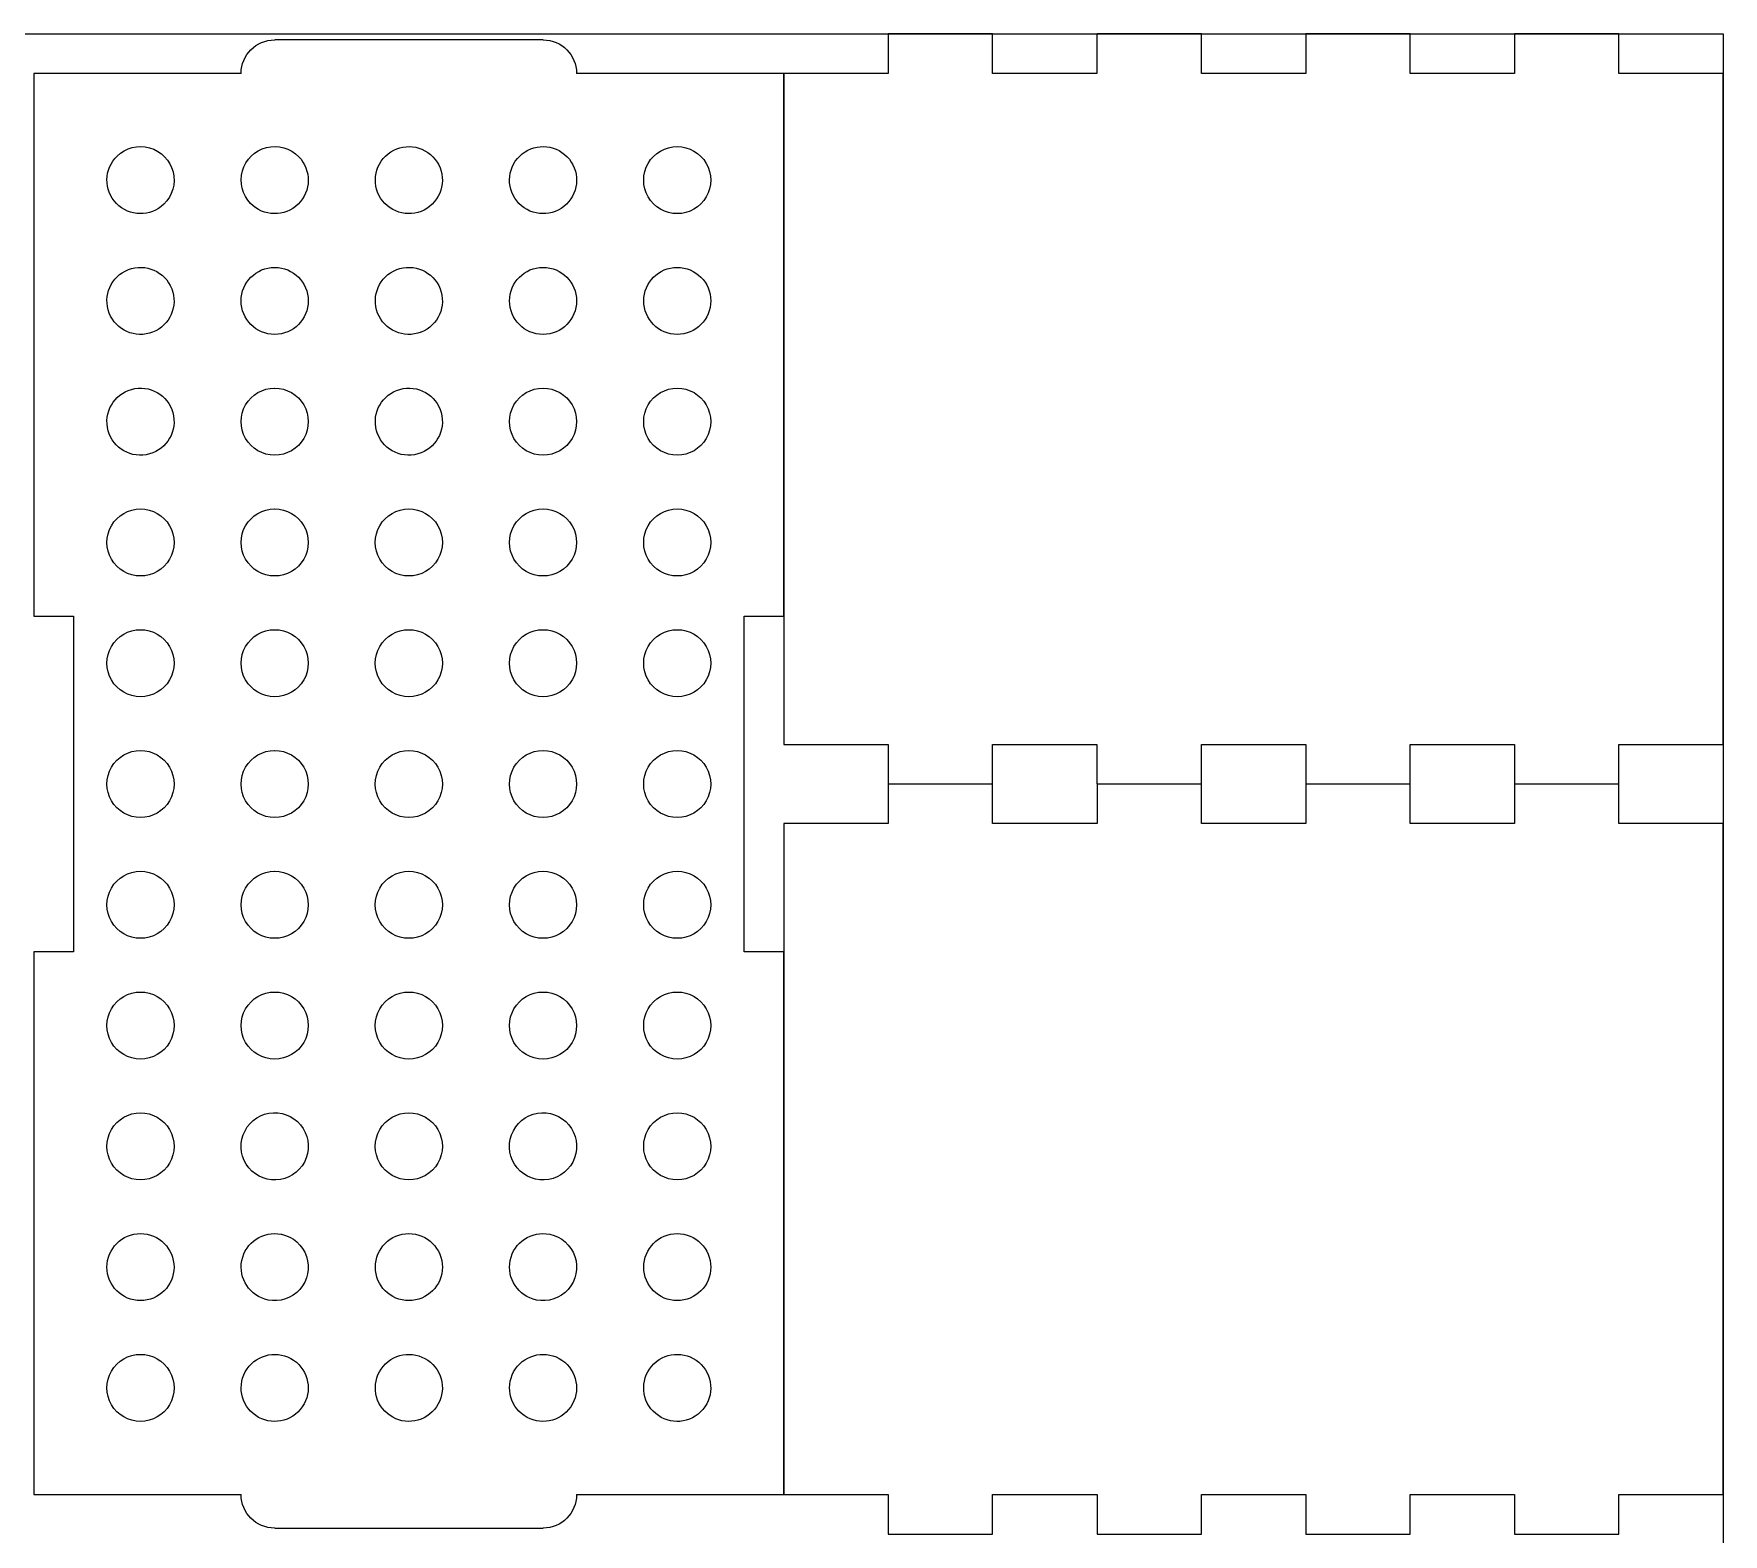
# Model space of a CAD drawing. Header units: millimetres. Extents: x 0 to 612, y 0 to 813.
# Drawn here: x 359.8 to 611.6, y 589.2 to 812.8 of the extents above; entities that cross this region are included whole.
import ezdxf

# ---------------------------------------------------------------- set-up
doc = ezdxf.new("R2010")
doc.units = ezdxf.units.MM
doc.layers.add('Layer_1', color=7, linetype='CONTINUOUS')

msp = doc.modelspace()

# ---------------------------------------------------------------- linework, layer by layer
at = {"layer": 'Layer_1', "color": 7}
for points in [[(1.999018, 812.80012), (611.598998, 812.80012), (611.598998, 0.00013), (1.999018, 0.00013)], [(564.927306, 700.995474)], [(564.929291, 700.99812)], [(564.929306, 589.190474)], [(564.931291, 589.19312)]]:
    msp.add_lwpolyline(points, close=True, dxfattribs=at)
for points in [[(435.695388, 811.894954), (395.69573, 811.894954)], [(487.151334, 812.799254), (487.151334, 806.899318), (471.5965, 806.899318), (471.5965, 806.899318), (471.5965, 706.898321), (471.5965, 706.898321), (487.151334, 706.898321), (487.151334, 700.99812), (487.151334, 700.99812)], [(502.707492, 812.800312), (487.152393, 812.800312), (487.152393, 812.800312)], [(518.262353, 812.799254), (518.262353, 806.899318), (502.708286, 806.899318), (502.708286, 812.799254), (502.708286, 812.799254)], [(533.818325, 812.800312), (518.263358, 812.800312), (518.263358, 812.800312)], [(549.373319, 812.799254), (549.373319, 806.899318), (533.819331, 806.899318), (533.819331, 812.799254), (533.819331, 812.799254)], [(564.929291, 812.800312), (549.374324, 812.800312), (549.374324, 812.800312)], [(580.484311, 812.799254), (580.484311, 806.899318), (564.930296, 806.899318), (564.930296, 812.799254), (564.930296, 812.799254)], [(596.040204, 812.800312), (580.485369, 812.800312), (580.485369, 812.800312)], [(611.596361, 806.899318), (596.041262, 806.899318), (596.041262, 812.799254), (596.041262, 812.799254)], [(390.695111, 806.894865), (359.794463, 806.894865), (359.794463, 806.894865), (359.794463, 725.994961), (359.794463, 725.994961), (365.694664, 725.994961), (365.694664, 675.995019), (359.794463, 675.995019), (359.794463, 675.995019), (359.794463, 615.993997), (359.794463, 615.993997)], [(471.595597, 806.894865), (440.696007, 806.894865)], [(471.596655, 725.994961), (471.596655, 806.894865), (471.596655, 806.894865)], [(611.597155, 706.898321), (611.597155, 806.899318), (611.597155, 806.899318)], [(379.177813, 787.412825), (379.177813, 787.407798), (379.172522, 787.409914)], [(392.113276, 787.512837), (392.107985, 787.511779), (392.11063, 787.516806)], [(419.177471, 787.412825), (419.177471, 787.407798), (419.174825, 787.409914)], [(432.112934, 787.512837), (432.107642, 787.511779), (432.110288, 787.516806)], [(455.697598, 785.999952), (455.695746, 785.995983), (455.693629, 785.999952)], [(395.693084, 777.989966), (395.69573, 777.993935), (395.698376, 777.989966)], [(435.692742, 777.989966), (435.695388, 777.993935), (435.698034, 777.989966)], [(377.508295, 768.33983), (377.505649, 768.334803), (377.503003, 768.337978)], [(417.507953, 768.33983), (417.507953, 768.334803), (417.502661, 768.337978)], [(455.697598, 767.999841), (455.695746, 767.995872), (455.693629, 767.999841)], [(395.693084, 759.989855), (395.69573, 759.994882), (395.698376, 759.989855)], [(435.692742, 759.989855), (435.695388, 759.994882), (435.698034, 759.989855)], [(376.547858, 750.07302), (376.545212, 750.067993), (376.542567, 750.071962)], [(416.547516, 750.07302), (416.54487, 750.067993), (416.542225, 750.071962)], [(455.697598, 749.999995), (455.695746, 749.994968), (455.693629, 749.999995)], [(395.693084, 741.990009), (395.69573, 741.995036), (395.698376, 741.990009)], [(435.692742, 741.990009), (435.695388, 741.995036), (435.698034, 741.990009)], [(375.698547, 731.999884), (375.695901, 731.994857), (375.693255, 731.999884)], [(415.698205, 731.999884), (415.695559, 731.994857), (415.692913, 731.999884)], [(455.697598, 731.999884), (455.695746, 731.994857), (455.693629, 731.999884)], [(471.595597, 675.995019), (465.695661, 675.995019), (465.695661, 725.994961), (471.595597, 725.994961), (471.595597, 725.994961)], [(395.693084, 723.989951), (395.69573, 723.994952), (395.698376, 723.989951)], [(415.692913, 723.989951), (415.695559, 723.994952), (415.698205, 723.989951)], [(435.692742, 723.989951), (435.695388, 723.994952), (435.698034, 723.989951)], [(375.698547, 713.999985), (375.695901, 713.994985), (375.693255, 713.999985)], [(455.697598, 713.999985), (455.695746, 713.994985), (455.693629, 713.999985)], [(395.693084, 705.989973), (395.69573, 705.993995), (395.698376, 705.989973)], [(435.692742, 705.989973), (435.695388, 705.993995), (435.698034, 705.989973)], [(502.708286, 700.99812), (502.708286, 706.898321), (518.262353, 706.898321), (518.262353, 700.99812), (518.262353, 700.99812)], [(533.819331, 700.99812), (533.819331, 706.898321), (549.373319, 706.898321), (549.373319, 700.99812), (549.373319, 700.99812)], [(564.930296, 700.99812), (564.930296, 706.898321), (580.484311, 706.898321), (580.484311, 700.99812), (580.484311, 700.99812)], [(596.041262, 700.99812), (596.041262, 706.898321), (611.596361, 706.898321), (611.596361, 706.898321)], [(487.153334, 700.994254), (487.153334, 695.094318), (471.5985, 695.094318), (471.5985, 695.094318), (471.5985, 595.093321), (471.5985, 595.093321), (487.153334, 595.093321), (487.153334, 589.19312), (487.153334, 589.19312)], [(487.152393, 700.99812), (502.707492, 700.99812), (502.707492, 700.99812)], [(502.709492, 700.995312), (487.154393, 700.995312), (487.154393, 700.995312)], [(518.264353, 700.994254), (518.264353, 695.094318), (502.710286, 695.094318), (502.710286, 700.994254), (502.710286, 700.994254)], [(518.263358, 700.99812), (533.818325, 700.99812), (533.818325, 700.99812)], [(533.820325, 700.995312), (518.265358, 700.995312), (518.265358, 700.995312)], [(549.375319, 700.994254), (549.375319, 695.094318), (533.821331, 695.094318), (533.821331, 700.994254), (533.821331, 700.994254)], [(549.374324, 700.99812), (564.929291, 700.99812), (564.932307, 700.995474)], [(564.931291, 700.995312), (549.376324, 700.995312), (549.376324, 700.995312)], [(580.486311, 700.994254), (580.486311, 695.094318), (564.932296, 695.094318), (564.932296, 700.994254), (564.932296, 700.994254)], [(580.485369, 700.99812), (596.040204, 700.99812), (596.040204, 700.99812)], [(596.042204, 700.995312), (580.487369, 700.995312), (580.487369, 700.995312)], [(611.598361, 695.094318), (596.043262, 695.094318), (596.043262, 700.994254), (596.043262, 700.994254)], [(375.698547, 696.000007), (375.695901, 695.995985), (375.693255, 696.000007)], [(415.698205, 696.000007), (415.695559, 695.995985), (415.692913, 696.000007)], [(455.697598, 696.000007), (455.695746, 695.995985), (455.693629, 696.000007)], [(611.599155, 595.093321), (611.599155, 695.094318), (611.599155, 695.094318)], [(395.693084, 687.989995), (395.69573, 687.994995), (395.698376, 687.989995)], [(375.698547, 678.000029), (375.695901, 677.995028), (375.693255, 678.000029)], [(415.698205, 678.000029), (415.695559, 677.995028), (415.692913, 678.000029)], [(435.698034, 678.000029), (435.695388, 677.995028), (435.692742, 678.000029)], [(455.697598, 678.000029), (455.695746, 677.995028), (455.693629, 678.000029)], [(471.596655, 595.095115), (471.596655, 675.995019), (471.596655, 675.995019)], [(395.693084, 669.990096), (395.69573, 669.995123), (395.698376, 669.990096)], [(435.692742, 669.990096), (435.695388, 669.995123), (435.698034, 669.990096)], [(375.698547, 659.999971), (375.695901, 659.994944), (375.693255, 659.999971)], [(415.698205, 659.999971), (415.695559, 659.994944), (415.692913, 659.999971)], [(455.697598, 659.999971), (455.695746, 659.994944), (455.693629, 659.999971)], [(375.698547, 642.000125), (375.695901, 641.995098), (375.693255, 642.000125)], [(396.547687, 642.07315), (396.545041, 642.068123), (396.542396, 642.072091)], [(415.698205, 642.000125), (415.695559, 641.995098), (415.692913, 642.000125)], [(436.547345, 642.07315), (436.544699, 642.068123), (436.542054, 642.072091)], [(455.697598, 642.000125), (455.695746, 641.995098), (455.693629, 642.000125)], [(396.68527, 633.891185), (396.687916, 633.895154), (396.690562, 633.890127)], [(436.684928, 633.891185), (436.687574, 633.895154), (436.69022, 633.890127)], [(375.698547, 624.000014), (375.695901, 623.996045), (375.693255, 624.000014)], [(415.698205, 624.000014), (415.695559, 623.996045), (415.692913, 624.000014)], [(455.697598, 624.000014), (455.695746, 623.996045), (455.693629, 624.000014)], [(359.791817, 615.997172), (359.794463, 615.993997), (359.794463, 595.095115), (359.794463, 595.095115), (390.695111, 595.095115)], [(375.693255, 615.990028), (375.695901, 615.993997), (375.698547, 615.990028)], [(398.513539, 615.119021), (398.518831, 615.121138), (398.518831, 615.116111)], [(412.213647, 614.577155), (412.213647, 614.582182), (412.218938, 614.580066)], [(438.515843, 615.119021), (438.518489, 615.121138), (438.518489, 615.116111)], [(452.213569, 614.577155), (452.212775, 614.582182), (452.217538, 614.580066)], [(440.696007, 595.095115), (471.595597, 595.095115), (471.595597, 595.095115)], [(502.710286, 589.19312), (502.710286, 595.093321), (518.264353, 595.093321), (518.264353, 589.19312), (518.264353, 589.19312)], [(533.821331, 589.19312), (533.821331, 595.093321), (549.375319, 595.093321), (549.375319, 589.19312), (549.375319, 589.19312)], [(564.932296, 589.19312), (564.932296, 595.093321), (580.486311, 595.093321), (580.486311, 589.19312), (580.486311, 589.19312)], [(596.043262, 589.19312), (596.043262, 595.093321), (611.598361, 595.093321), (611.598361, 595.093321)], [(395.69573, 590.095026), (435.695388, 590.095026)], [(487.154393, 589.19312), (502.709492, 589.19312), (502.709492, 589.19312)], [(518.265358, 589.19312), (533.820325, 589.19312), (533.820325, 589.19312)], [(549.376324, 589.19312), (564.931291, 589.19312), (564.934307, 589.190474)], [(580.487369, 589.19312), (596.042204, 589.19312), (596.042204, 589.19312)]]:
    msp.add_lwpolyline(points, dxfattribs=at)
for points in [[(390.695746, 806.895352), (390.696019, 809.656575), (392.934507, 811.894846), (395.69573, 811.894851)], [(435.695679, 811.894851), (438.456902, 811.894846), (440.69539, 809.656575), (440.695663, 806.895352)], [(372.212507, 794.581931), (373.494038, 795.826376), (375.342126, 796.292602), (377.060612, 795.804986)], [(377.060612, 795.804986), (378.779098, 795.317369), (380.106905, 793.949992), (380.54386, 792.217931)], [(390.886586, 792.359469), (391.374108, 794.07761), (392.741214, 795.405149), (394.472929, 795.842013)], [(394.472929, 795.842013), (396.204645, 796.278878), (398.03788, 795.758698), (399.282073, 794.477421)], [(412.21317, 794.581214), (414.194749, 796.498805), (417.354853, 796.449674), (419.27586, 794.471407)], [(432.213134, 794.58122), (434.193817, 796.504576), (437.358666, 796.458104), (439.282022, 794.477421)], [(451.366398, 793.494374), (452.259382, 795.041068), (453.909685, 795.993871), (455.695653, 795.993871)], [(455.695653, 795.993871), (457.481622, 795.993871), (459.131925, 795.041068), (460.024909, 793.494374)], [(372.108701, 787.511628), (370.184956, 789.492704), (370.231431, 792.658186), (372.212507, 794.581931)], [(399.282073, 794.477421), (401.205429, 792.496739), (401.158957, 789.33189), (399.178275, 787.408533)], [(412.115549, 787.518346), (410.194542, 789.496613), (410.238221, 792.656797), (412.21317, 794.581214)], [(419.27586, 794.471407), (421.196867, 792.49314), (421.153188, 789.332956), (419.178239, 787.408539)], [(432.109336, 787.512332), (430.18598, 789.493015), (430.232452, 792.657863), (432.213134, 794.58122)], [(439.282022, 794.477421), (441.205378, 792.496739), (441.158906, 789.33189), (439.178224, 787.408533)], [(451.366398, 788.495379), (450.473413, 790.042074), (450.473413, 791.947679), (451.366398, 793.494374)], [(460.024909, 793.494374), (460.917894, 791.947679), (460.917894, 790.042074), (460.024909, 788.495379)], [(380.54386, 792.217931), (380.980816, 790.48587), (380.460535, 788.652266), (379.179004, 787.407822)], [(392.109387, 787.512332), (390.865193, 788.793609), (390.399065, 790.641327), (390.886586, 792.359469)], [(455.695653, 785.995882), (453.909685, 785.995882), (452.259382, 786.948685), (451.366398, 788.495379)], [(460.024909, 788.495379), (459.131925, 786.948685), (457.481622, 785.995882), (455.695653, 785.995882)], [(379.179004, 787.407822), (377.197928, 785.484077), (374.032446, 785.530552), (372.108701, 787.511628)], [(399.178275, 787.408533), (397.197592, 785.485177), (394.032743, 785.531649), (392.109387, 787.512332)], [(419.178239, 787.408539), (417.19666, 785.490948), (414.036556, 785.540079), (412.115549, 787.518346)], [(439.178224, 787.408533), (437.197541, 785.485177), (434.032692, 785.531649), (432.109336, 787.512332)], [(373.884539, 777.655308), (376.45759, 778.652329), (379.351898, 777.376352), (380.351497, 774.804302)], [(413.884488, 777.655305), (416.457356, 778.651601), (419.35097, 777.375547), (420.350413, 774.803899)], [(371.040014, 771.185497), (370.040415, 773.757548), (371.313492, 776.653133), (373.884539, 777.655308)], [(390.699553, 772.994899), (390.699553, 775.754667), (392.935963, 777.992337), (395.69573, 777.993892)], [(395.69573, 777.993892), (398.455497, 777.992337), (400.691907, 775.754667), (400.691907, 772.994899)], [(411.040996, 771.185897), (410.041554, 773.757544), (411.314066, 776.652717), (413.884488, 777.655305)], [(430.699502, 772.994899), (430.699502, 775.754667), (432.935912, 777.992337), (435.695679, 777.993892)], [(435.695679, 777.993892), (438.455446, 777.992337), (440.691856, 775.754667), (440.691856, 772.994899)], [(450.699477, 772.994899), (450.699477, 775.754667), (452.935886, 777.992337), (455.695653, 777.993892)], [(455.695653, 777.993892), (458.455421, 777.992337), (460.69183, 775.754667), (460.69183, 772.994899)], [(380.351497, 774.804302), (381.351096, 772.232251), (380.078019, 769.336666), (377.506972, 768.334491)], [(420.350413, 774.803899), (421.349855, 772.232252), (420.077343, 769.337079), (417.506921, 768.334491)], [(377.506972, 768.334491), (374.933921, 767.33747), (372.039613, 768.613447), (371.040014, 771.185497)], [(395.69573, 767.995907), (392.935963, 767.997462), (390.699553, 770.235132), (390.699553, 772.994899)], [(400.691907, 772.994899), (400.691907, 770.235132), (398.455497, 767.997462), (395.69573, 767.995907)], [(417.506921, 768.334491), (414.934053, 767.338196), (412.040439, 768.61425), (411.040996, 771.185897)], [(435.695679, 767.995907), (432.935912, 767.997462), (430.699502, 770.235132), (430.699502, 772.994899)], [(440.691856, 772.994899), (440.691856, 770.235132), (438.455446, 767.997462), (435.695679, 767.995907)], [(455.695653, 767.995907), (452.935886, 767.997462), (450.699477, 770.235132), (450.699477, 772.994899)], [(460.69183, 772.994899), (460.69183, 770.235132), (458.455421, 767.997462), (455.695653, 767.995907)], [(370.772044, 754.146412), (370.303323, 756.866293), (372.127083, 759.451547), (374.846616, 759.922283)], [(374.846616, 759.922283), (377.566844, 760.388989), (380.150746, 758.563315), (380.619467, 755.843433)], [(391.365608, 757.49492), (392.258771, 759.041923), (393.909404, 759.994917), (395.69573, 759.994917)], [(395.69573, 759.994917), (397.482056, 759.994917), (399.132689, 759.041923), (400.025852, 757.49492)], [(410.771993, 754.146412), (410.303272, 756.866293), (412.127032, 759.451547), (414.846565, 759.922283)], [(414.846565, 759.922283), (417.566793, 760.388989), (420.150695, 758.563315), (420.619416, 755.843433)], [(431.365557, 757.49492), (432.25872, 759.041923), (433.909353, 759.994917), (435.695679, 759.994917)], [(435.695679, 759.994917), (437.482005, 759.994917), (439.132638, 759.041923), (440.025801, 757.49492)], [(451.365531, 757.49492), (452.258694, 759.041923), (453.909328, 759.994917), (455.695653, 759.994917)], [(455.695653, 759.994917), (457.481979, 759.994917), (459.132613, 759.041923), (460.025776, 757.49492)], [(380.619467, 755.843433), (381.088188, 753.123551), (379.264428, 750.538298), (376.544895, 750.067561)], [(391.365608, 752.494925), (390.472445, 754.041929), (390.472445, 755.947916), (391.365608, 757.49492)], [(400.025852, 757.49492), (400.919015, 755.947916), (400.919015, 754.041929), (400.025852, 752.494925)], [(420.619416, 755.843433), (421.088137, 753.123551), (419.264377, 750.538298), (416.544844, 750.067561)], [(431.365557, 752.494925), (430.472394, 754.041929), (430.472394, 755.947916), (431.365557, 757.49492)], [(440.025801, 757.49492), (440.918964, 755.947916), (440.918964, 754.041929), (440.025801, 752.494925)], [(451.365531, 752.494925), (450.472368, 754.041929), (450.472368, 755.947916), (451.365531, 757.49492)], [(460.025776, 757.49492), (460.918938, 755.947916), (460.918938, 754.041929), (460.025776, 752.494925)], [(376.544895, 750.067561), (373.824667, 749.600855), (371.240765, 751.42653), (370.772044, 754.146412)], [(416.544844, 750.067561), (413.824616, 749.600855), (411.240714, 751.42653), (410.771993, 754.146412)], [(395.69573, 749.994928), (393.909404, 749.994928), (392.258771, 750.947922), (391.365608, 752.494925)], [(400.025852, 752.494925), (399.132689, 750.947922), (397.482056, 749.994928), (395.69573, 749.994928)], [(435.695679, 749.994928), (433.909353, 749.994928), (432.25872, 750.947922), (431.365557, 752.494925)], [(440.025801, 752.494925), (439.132638, 750.947922), (437.482005, 749.994928), (435.695679, 749.994928)], [(455.695653, 749.994928), (453.909328, 749.994928), (452.258694, 750.947922), (451.365531, 752.494925)], [(460.025776, 752.494925), (459.132613, 750.947922), (457.481979, 749.994928), (455.695653, 749.994928)], [(371.36562, 739.494941), (372.258783, 741.041945), (373.909416, 741.994938), (375.695742, 741.994938)], [(375.695742, 741.994938), (377.482068, 741.994938), (379.132701, 741.041945), (380.025864, 739.494941)], [(391.365608, 739.494941), (392.258771, 741.041945), (393.909404, 741.994938), (395.69573, 741.994938)], [(395.69573, 741.994938), (397.482056, 741.994938), (399.132689, 741.041945), (400.025852, 739.494941)], [(411.365596, 739.494941), (412.258759, 741.041945), (413.909392, 741.994938), (415.695718, 741.994938)], [(415.695718, 741.994938), (417.482044, 741.994938), (419.132677, 741.041945), (420.02584, 739.494941)], [(431.365557, 739.494941), (432.25872, 741.041945), (433.909353, 741.994938), (435.695679, 741.994938)], [(435.695679, 741.994938), (437.482005, 741.994938), (439.132638, 741.041945), (440.025801, 739.494941)], [(451.365531, 739.494941), (452.258694, 741.041945), (453.909328, 741.994938), (455.695653, 741.994938)], [(455.695653, 741.994938), (457.481979, 741.994938), (459.132613, 741.041945), (460.025776, 739.494941)], [(371.36562, 734.494947), (370.472457, 736.041951), (370.472457, 737.947938), (371.36562, 739.494941)], [(380.025864, 739.494941), (380.919027, 737.947938), (380.919027, 736.041951), (380.025864, 734.494947)], [(391.365608, 734.494947), (390.472445, 736.041951), (390.472445, 737.947938), (391.365608, 739.494941)], [(400.025852, 739.494941), (400.919015, 737.947938), (400.919015, 736.041951), (400.025852, 734.494947)], [(411.365596, 734.494947), (410.472433, 736.041951), (410.472433, 737.947938), (411.365596, 739.494941)], [(420.02584, 739.494941), (420.919003, 737.947938), (420.919003, 736.041951), (420.02584, 734.494947)], [(431.365557, 734.494947), (430.472394, 736.041951), (430.472394, 737.947938), (431.365557, 739.494941)], [(440.025801, 739.494941), (440.918964, 737.947938), (440.918964, 736.041951), (440.025801, 734.494947)], [(451.365531, 734.494947), (450.472368, 736.041951), (450.472368, 737.947938), (451.365531, 739.494941)], [(460.025776, 739.494941), (460.918938, 737.947938), (460.918938, 736.041951), (460.025776, 734.494947)], [(375.695742, 731.99495), (373.909416, 731.99495), (372.258783, 732.947943), (371.36562, 734.494947)], [(380.025864, 734.494947), (379.132701, 732.947943), (377.482068, 731.99495), (375.695742, 731.99495)], [(395.69573, 731.99495), (393.909404, 731.99495), (392.258771, 732.947943), (391.365608, 734.494947)], [(400.025852, 734.494947), (399.132689, 732.947943), (397.482056, 731.99495), (395.69573, 731.99495)], [(415.695718, 731.99495), (413.909392, 731.99495), (412.258759, 732.947943), (411.365596, 734.494947)], [(420.02584, 734.494947), (419.132677, 732.947943), (417.482044, 731.99495), (415.695718, 731.99495)], [(435.695679, 731.99495), (433.909353, 731.99495), (432.25872, 732.947943), (431.365557, 734.494947)], [(440.025801, 734.494947), (439.132638, 732.947943), (437.482005, 731.99495), (435.695679, 731.99495)], [(455.695653, 731.99495), (453.909328, 731.99495), (452.258694, 732.947943), (451.365531, 734.494947)], [(460.025776, 734.494947), (459.132613, 732.947943), (457.481979, 731.99495), (455.695653, 731.99495)], [(371.365621, 721.494964), (372.258784, 723.041968), (373.909417, 723.994961), (375.695742, 723.994961)], [(375.695742, 723.994961), (377.482068, 723.994961), (379.132701, 723.041968), (380.025864, 721.494964)], [(391.365608, 721.494964), (392.258771, 723.041968), (393.909404, 723.994961), (395.69573, 723.994961)], [(395.69573, 723.994961), (397.482056, 723.994961), (399.132689, 723.041968), (400.025852, 721.494964)], [(411.365596, 721.494964), (412.258759, 723.041968), (413.909392, 723.994961), (415.695718, 723.994961)], [(415.695718, 723.994961), (417.482043, 723.994961), (419.132676, 723.041968), (420.025839, 721.494964)], [(431.365557, 721.494964), (432.25872, 723.041968), (433.909353, 723.994961), (435.695679, 723.994961)], [(435.695679, 723.994961), (437.482005, 723.994961), (439.132638, 723.041968), (440.025801, 721.494964)], [(451.365532, 721.494964), (452.258695, 723.041968), (453.909328, 723.994961), (455.695653, 723.994961)], [(455.695653, 723.994961), (457.481979, 723.994961), (459.132612, 723.041968), (460.025775, 721.494964)], [(371.365621, 716.49497), (370.472458, 718.041974), (370.472458, 719.947961), (371.365621, 721.494964)], [(380.025864, 721.494964), (380.919027, 719.947961), (380.919027, 718.041974), (380.025864, 716.49497)], [(391.365608, 716.49497), (390.472446, 718.041974), (390.472446, 719.947961), (391.365608, 721.494964)], [(400.025852, 721.494964), (400.919014, 719.947961), (400.919014, 718.041974), (400.025852, 716.49497)], [(411.365596, 716.49497), (410.472433, 718.041974), (410.472433, 719.947961), (411.365596, 721.494964)], [(420.025839, 721.494964), (420.919002, 719.947961), (420.919002, 718.041974), (420.025839, 716.49497)], [(431.365557, 716.49497), (430.472395, 718.041974), (430.472395, 719.947961), (431.365557, 721.494964)], [(440.025801, 721.494964), (440.918963, 719.947961), (440.918963, 718.041974), (440.025801, 716.49497)], [(451.365532, 716.49497), (450.472369, 718.041974), (450.472369, 719.947961), (451.365532, 721.494964)], [(460.025775, 721.494964), (460.918938, 719.947961), (460.918938, 718.041974), (460.025775, 716.49497)], [(375.695742, 713.994974), (373.909417, 713.994974), (372.258784, 714.947967), (371.365621, 716.49497)], [(380.025864, 716.49497), (379.132701, 714.947967), (377.482068, 713.994974), (375.695742, 713.994974)], [(395.69573, 713.994974), (393.909404, 713.994974), (392.258771, 714.947967), (391.365608, 716.49497)], [(400.025852, 716.49497), (399.132689, 714.947967), (397.482056, 713.994974), (395.69573, 713.994974)], [(415.695718, 713.994974), (413.909392, 713.994974), (412.258759, 714.947967), (411.365596, 716.49497)], [(420.025839, 716.49497), (419.132676, 714.947967), (417.482043, 713.994974), (415.695718, 713.994974)], [(435.695679, 713.994974), (433.909353, 713.994974), (432.25872, 714.947967), (431.365557, 716.49497)], [(440.025801, 716.49497), (439.132638, 714.947967), (437.482005, 713.994974), (435.695679, 713.994974)], [(455.695653, 713.994974), (453.909328, 713.994974), (452.258695, 714.947967), (451.365532, 716.49497)], [(460.025775, 716.49497), (459.132612, 714.947967), (457.481979, 713.994974), (455.695653, 713.994974)], [(371.366487, 703.494487), (372.259471, 705.041181), (373.909774, 705.993984), (375.695742, 705.993984)], [(375.695742, 705.993984), (377.481711, 705.993984), (379.132014, 705.041181), (380.024998, 703.494487)], [(391.366475, 703.494487), (392.259459, 705.041181), (393.909762, 705.993984), (395.69573, 705.993984)], [(395.69573, 705.993984), (397.481698, 705.993984), (399.132001, 705.041181), (400.024985, 703.494487)], [(411.366462, 703.494487), (412.259446, 705.041181), (413.909749, 705.993984), (415.695718, 705.993984)], [(415.695718, 705.993984), (417.481686, 705.993984), (419.131989, 705.041181), (420.024973, 703.494487)], [(431.366424, 703.494487), (432.259408, 705.041181), (433.909711, 705.993984), (435.695679, 705.993984)], [(435.695679, 705.993984), (437.481647, 705.993984), (439.13195, 705.041181), (440.024934, 703.494487)], [(451.366398, 703.494487), (452.259382, 705.041181), (453.909685, 705.993984), (455.695653, 705.993984)], [(455.695653, 705.993984), (457.481622, 705.993984), (459.131925, 705.041181), (460.024909, 703.494487)], [(371.366487, 698.495493), (370.473503, 700.042187), (370.473503, 701.947793), (371.366487, 703.494487)], [(380.024998, 703.494487), (380.917982, 701.947793), (380.917982, 700.042187), (380.024998, 698.495493)], [(391.366475, 698.495493), (390.47349, 700.042187), (390.47349, 701.947793), (391.366475, 703.494487)], [(400.024985, 703.494487), (400.91797, 701.947793), (400.91797, 700.042187), (400.024985, 698.495493)], [(411.366462, 698.495493), (410.473478, 700.042187), (410.473478, 701.947793), (411.366462, 703.494487)], [(420.024973, 703.494487), (420.917957, 701.947793), (420.917957, 700.042187), (420.024973, 698.495493)], [(431.366424, 698.495493), (430.473439, 700.042187), (430.473439, 701.947793), (431.366424, 703.494487)], [(440.024934, 703.494487), (440.917919, 701.947793), (440.917919, 700.042187), (440.024934, 698.495493)], [(451.366398, 698.495493), (450.473414, 700.042187), (450.473414, 701.947793), (451.366398, 703.494487)], [(460.024909, 703.494487), (460.917893, 701.947793), (460.917893, 700.042187), (460.024909, 698.495493)], [(375.695742, 695.995996), (373.909774, 695.995996), (372.259471, 696.948799), (371.366487, 698.495493)], [(380.024998, 698.495493), (379.132014, 696.948799), (377.481711, 695.995996), (375.695742, 695.995996)], [(395.69573, 695.995996), (393.909762, 695.995996), (392.259459, 696.948799), (391.366475, 698.495493)], [(400.024985, 698.495493), (399.132001, 696.948799), (397.481698, 695.995996), (395.69573, 695.995996)], [(415.695718, 695.995996), (413.909749, 695.995996), (412.259446, 696.948799), (411.366462, 698.495493)], [(420.024973, 698.495493), (419.131989, 696.948799), (417.481686, 695.995996), (415.695718, 695.995996)], [(435.695679, 695.995996), (433.909711, 695.995996), (432.259408, 696.948799), (431.366424, 698.495493)], [(440.024934, 698.495493), (439.13195, 696.948799), (437.481647, 695.995996), (435.695679, 695.995996)], [(455.695653, 695.995996), (453.909685, 695.995996), (452.259382, 696.948799), (451.366398, 698.495493)], [(460.024909, 698.495493), (459.131925, 696.948799), (457.481622, 695.995996), (455.695653, 695.995996)], [(371.365621, 685.49501), (372.258784, 687.042013), (373.909417, 687.995006), (375.695742, 687.995006)], [(375.695742, 687.995006), (377.482068, 687.995006), (379.132701, 687.042013), (380.025864, 685.49501)], [(391.365608, 685.49501), (392.258771, 687.042013), (393.909404, 687.995006), (395.69573, 687.995006)], [(395.69573, 687.995006), (397.482056, 687.995006), (399.132689, 687.042013), (400.025852, 685.49501)], [(411.365596, 685.49501), (412.258759, 687.042013), (413.909392, 687.995006), (415.695718, 687.995006)], [(415.695718, 687.995006), (417.482043, 687.995006), (419.132676, 687.042013), (420.025839, 685.49501)], [(431.365557, 685.49501), (432.25872, 687.042013), (433.909353, 687.995006), (435.695679, 687.995006)], [(435.695679, 687.995006), (437.482005, 687.995006), (439.132638, 687.042013), (440.025801, 685.49501)], [(451.365532, 685.49501), (452.258695, 687.042013), (453.909328, 687.995006), (455.695653, 687.995006)], [(455.695653, 687.995006), (457.481979, 687.995006), (459.132612, 687.042013), (460.025775, 685.49501)], [(371.365621, 680.495016), (370.472458, 682.042019), (370.472458, 683.948006), (371.365621, 685.49501)], [(380.025864, 685.49501), (380.919027, 683.948006), (380.919027, 682.042019), (380.025864, 680.495016)], [(391.365608, 680.495016), (390.472446, 682.042019), (390.472446, 683.948006), (391.365608, 685.49501)], [(400.025852, 685.49501), (400.919014, 683.948006), (400.919014, 682.042019), (400.025852, 680.495016)], [(411.365596, 680.495016), (410.472433, 682.042019), (410.472433, 683.948006), (411.365596, 685.49501)], [(420.025839, 685.49501), (420.919002, 683.948006), (420.919002, 682.042019), (420.025839, 680.495016)], [(431.365557, 680.495016), (430.472395, 682.042019), (430.472395, 683.948006), (431.365557, 685.49501)], [(440.025801, 685.49501), (440.918963, 683.948006), (440.918963, 682.042019), (440.025801, 680.495016)], [(451.365532, 680.495016), (450.472369, 682.042019), (450.472369, 683.948006), (451.365532, 685.49501)], [(460.025775, 685.49501), (460.918938, 683.948006), (460.918938, 682.042019), (460.025775, 680.495016)], [(375.695742, 677.995019), (373.909417, 677.995019), (372.258784, 678.948012), (371.365621, 680.495016)], [(380.025864, 680.495016), (379.132701, 678.948012), (377.482068, 677.995019), (375.695742, 677.995019)], [(395.69573, 677.995019), (393.909404, 677.995019), (392.258771, 678.948012), (391.365608, 680.495016)], [(400.025852, 680.495016), (399.132689, 678.948012), (397.482056, 677.995019), (395.69573, 677.995019)], [(415.695718, 677.995019), (413.909392, 677.995019), (412.258759, 678.948012), (411.365596, 680.495016)], [(420.025839, 680.495016), (419.132676, 678.948012), (417.482043, 677.995019), (415.695718, 677.995019)], [(435.695679, 677.995019), (433.909353, 677.995019), (432.25872, 678.948012), (431.365557, 680.495016)], [(440.025801, 680.495016), (439.132638, 678.948012), (437.482005, 677.995019), (435.695679, 677.995019)], [(455.695653, 677.995019), (453.909328, 677.995019), (452.258695, 678.948012), (451.365532, 680.495016)], [(460.025775, 680.495016), (459.132612, 678.948012), (457.481979, 677.995019), (455.695653, 677.995019)], [(371.36562, 667.495033), (372.258783, 669.042037), (373.909416, 669.99503), (375.695742, 669.99503)], [(375.695742, 669.99503), (377.482068, 669.99503), (379.132701, 669.042037), (380.025864, 667.495033)], [(391.365608, 667.495033), (392.258771, 669.042037), (393.909404, 669.99503), (395.69573, 669.99503)], [(395.69573, 669.99503), (397.482056, 669.99503), (399.132689, 669.042037), (400.025852, 667.495033)], [(411.365596, 667.495033), (412.258759, 669.042037), (413.909392, 669.99503), (415.695718, 669.99503)], [(415.695718, 669.99503), (417.482044, 669.99503), (419.132677, 669.042037), (420.02584, 667.495033)], [(431.365557, 667.495033), (432.25872, 669.042037), (433.909353, 669.99503), (435.695679, 669.99503)], [(435.695679, 669.99503), (437.482005, 669.99503), (439.132638, 669.042037), (440.025801, 667.495033)], [(451.365531, 667.495033), (452.258694, 669.042037), (453.909328, 669.99503), (455.695653, 669.99503)], [(455.695653, 669.99503), (457.481979, 669.99503), (459.132613, 669.042037), (460.025776, 667.495033)], [(371.36562, 662.495039), (370.472457, 664.042042), (370.472457, 665.948029), (371.36562, 667.495033)], [(380.025864, 667.495033), (380.919027, 665.948029), (380.919027, 664.042042), (380.025864, 662.495039)], [(391.365608, 662.495039), (390.472445, 664.042042), (390.472445, 665.948029), (391.365608, 667.495033)], [(400.025852, 667.495033), (400.919015, 665.948029), (400.919015, 664.042042), (400.025852, 662.495039)], [(411.365596, 662.495039), (410.472433, 664.042042), (410.472433, 665.948029), (411.365596, 667.495033)], [(420.02584, 667.495033), (420.919003, 665.948029), (420.919003, 664.042042), (420.02584, 662.495039)], [(431.365557, 662.495039), (430.472394, 664.042042), (430.472394, 665.948029), (431.365557, 667.495033)], [(440.025801, 667.495033), (440.918964, 665.948029), (440.918964, 664.042042), (440.025801, 662.495039)], [(451.365531, 662.495039), (450.472368, 664.042042), (450.472368, 665.948029), (451.365531, 667.495033)], [(460.025776, 667.495033), (460.918938, 665.948029), (460.918938, 664.042042), (460.025776, 662.495039)], [(375.695742, 659.995042), (373.909416, 659.995042), (372.258783, 660.948035), (371.36562, 662.495039)], [(380.025864, 662.495039), (379.132701, 660.948035), (377.482068, 659.995042), (375.695742, 659.995042)], [(395.69573, 659.995042), (393.909404, 659.995042), (392.258771, 660.948035), (391.365608, 662.495039)], [(400.025852, 662.495039), (399.132689, 660.948035), (397.482056, 659.995042), (395.69573, 659.995042)], [(415.695718, 659.995042), (413.909392, 659.995042), (412.258759, 660.948035), (411.365596, 662.495039)], [(420.02584, 662.495039), (419.132677, 660.948035), (417.482044, 659.995042), (415.695718, 659.995042)], [(435.695679, 659.995042), (433.909353, 659.995042), (432.25872, 660.948035), (431.365557, 662.495039)], [(440.025801, 662.495039), (439.132638, 660.948035), (437.482005, 659.995042), (435.695679, 659.995042)], [(455.695653, 659.995042), (453.909328, 659.995042), (452.258694, 660.948035), (451.365531, 662.495039)], [(460.025776, 662.495039), (459.132613, 660.948035), (457.481979, 659.995042), (455.695653, 659.995042)], [(394.846577, 651.922419), (396.606954, 652.225791), (398.395456, 651.56697), (399.538373, 650.194126)], [(434.846526, 651.922419), (436.606903, 652.225791), (438.395405, 651.56697), (439.538322, 650.194126)], [(371.36562, 649.495055), (372.258783, 651.042058), (373.909416, 651.995052), (375.695742, 651.995052)], [(375.695742, 651.995052), (377.482068, 651.995052), (379.132701, 651.042058), (380.025864, 649.495055)], [(391.003934, 648.72335), (391.621393, 650.399567), (393.086201, 651.619045), (394.846577, 651.922418)], [(399.538373, 650.194126), (400.68129, 648.821282), (401.004986, 646.942982), (400.387526, 645.266765)], [(411.365596, 649.495055), (412.258759, 651.042058), (413.909392, 651.995052), (415.695718, 651.995052)], [(415.695718, 651.995052), (417.482044, 651.995052), (419.132677, 651.042058), (420.02584, 649.495055)], [(431.003883, 648.72335), (431.621342, 650.399567), (433.08615, 651.619045), (434.846526, 651.922418)], [(439.538322, 650.194126), (440.681239, 648.821282), (441.004935, 646.942982), (440.387475, 645.266765)], [(451.365531, 649.495055), (452.258694, 651.042058), (453.909328, 651.995052), (455.695653, 651.995052)], [(455.695653, 651.995052), (457.481979, 651.995052), (459.132613, 651.042058), (460.025776, 649.495055)], [(371.36562, 644.49506), (370.472457, 646.042064), (370.472457, 647.948051), (371.36562, 649.495055)], [(380.025864, 649.495055), (380.919027, 647.948051), (380.919027, 646.042064), (380.025864, 644.49506)], [(391.853087, 643.795989), (390.71017, 645.168834), (390.386474, 647.047133), (391.003934, 648.72335)], [(411.365596, 644.49506), (410.472433, 646.042064), (410.472433, 647.948051), (411.365596, 649.495055)], [(420.02584, 649.495055), (420.919003, 647.948051), (420.919003, 646.042064), (420.02584, 644.49506)], [(431.853036, 643.795989), (430.710119, 645.168834), (430.386423, 647.047133), (431.003883, 648.72335)], [(451.365531, 644.49506), (450.472368, 646.042064), (450.472368, 647.948051), (451.365531, 649.495055)], [(460.025776, 649.495055), (460.918938, 647.948051), (460.918938, 646.042064), (460.025776, 644.49506)], [(400.387526, 645.266765), (399.770067, 643.590548), (398.305259, 642.37107), (396.544883, 642.067697)], [(440.387475, 645.266765), (439.770016, 643.590548), (438.305208, 642.37107), (436.544832, 642.067697)], [(375.695742, 641.995063), (373.909416, 641.995063), (372.258783, 642.948057), (371.36562, 644.49506)], [(380.025864, 644.49506), (379.132701, 642.948057), (377.482068, 641.995063), (375.695742, 641.995063)], [(396.544883, 642.067697), (394.784506, 641.764324), (392.996004, 642.423145), (391.853087, 643.795989)], [(415.695718, 641.995063), (413.909392, 641.995063), (412.258759, 642.948057), (411.365596, 644.49506)], [(420.02584, 644.49506), (419.132677, 642.948057), (417.482044, 641.995063), (415.695718, 641.995063)], [(436.544832, 642.067697), (434.784455, 641.764324), (432.995953, 642.423145), (431.853036, 643.795989)], [(455.695653, 641.995063), (453.909328, 641.995063), (452.258694, 642.948057), (451.365531, 644.49506)], [(460.025776, 644.49506), (459.132613, 642.948057), (457.481979, 641.995063), (455.695653, 641.995063)], [(370.699566, 628.995081), (370.699566, 631.754848), (372.935975, 633.992518), (375.695742, 633.994073)], [(375.695742, 633.994073), (378.45551, 633.992518), (380.691919, 631.754848), (380.691919, 628.995081)], [(390.801274, 629.987324), (391.349467, 632.691405), (393.984426, 634.440349), (396.68916, 633.895387)], [(396.68916, 633.895387), (398.441689, 633.542278), (399.872343, 632.280343), (400.441458, 630.5856)], [(410.699541, 628.995081), (410.699541, 631.754848), (412.93595, 633.992518), (415.695718, 633.994073)], [(415.695718, 633.994073), (418.455485, 633.992518), (420.691894, 631.754848), (420.691894, 628.995081)], [(430.798388, 629.987915), (431.346814, 632.693107), (433.983607, 634.442155), (436.689135, 633.895387)], [(436.689135, 633.895387), (438.440779, 633.541392), (439.870321, 632.279444), (440.438882, 630.585246)], [(450.699477, 628.995081), (450.699477, 631.754848), (452.935886, 633.992518), (455.695653, 633.994073)], [(455.695653, 633.994073), (458.455421, 633.992518), (460.69183, 631.754848), (460.69183, 628.995081)], [(394.7023, 624.094774), (391.998876, 624.646197), (390.253081, 627.283244), (390.801274, 629.987324)], [(400.441458, 630.5856), (401.010572, 628.890857), (400.631542, 627.021208), (399.447342, 625.681911)], [(434.702249, 624.094774), (431.997393, 624.644858), (430.249962, 627.282723), (430.798388, 629.987915)], [(440.438882, 630.585246), (441.007443, 628.891049), (440.628572, 627.02221), (439.445087, 625.683206)], [(375.695742, 623.996088), (372.935975, 623.997643), (370.699566, 626.235313), (370.699566, 628.995081)], [(380.691919, 628.995081), (380.691919, 626.235313), (378.45551, 623.997643), (375.695742, 623.996088)], [(415.695718, 623.996088), (412.93595, 623.997643), (410.699541, 626.235313), (410.699541, 628.995081)], [(420.691894, 628.995081), (420.691894, 626.235313), (418.455485, 623.997643), (415.695718, 623.996088)], [(455.695653, 623.996088), (452.935886, 623.997643), (450.699477, 626.235313), (450.699477, 628.995081)], [(460.69183, 628.995081), (460.69183, 626.235313), (458.455421, 623.997643), (455.695653, 623.996088)], [(399.447342, 625.681911), (398.263143, 624.342615), (396.453981, 623.737481), (394.7023, 624.094774)], [(439.445087, 625.683206), (438.261603, 624.344202), (436.453457, 623.738633), (434.702249, 624.094774)], [(371.366486, 613.494601), (372.259471, 615.041295), (373.909774, 615.994098), (375.695742, 615.994098)], [(375.695742, 615.994098), (377.481711, 615.994098), (379.132014, 615.041295), (380.024998, 613.494601)], [(391.57521, 613.814453), (393.132957, 616.091123), (396.240246, 616.67605), (398.519175, 615.121609)], [(398.519175, 615.121609), (400.793581, 613.560559), (401.373997, 610.452424), (399.81625, 608.175754)], [(412.115549, 607.518573), (410.194542, 609.49684), (410.238221, 612.657024), (412.21317, 614.581441)], [(412.21317, 614.581441), (414.194749, 616.499032), (417.354853, 616.449901), (419.27586, 614.471634)], [(419.27586, 614.471634), (421.196867, 612.493367), (421.153188, 609.333183), (419.178239, 607.408766)], [(431.575159, 613.814453), (433.132906, 616.091123), (436.240195, 616.67605), (438.519124, 615.121609)], [(438.519124, 615.121609), (440.79353, 613.560559), (441.373946, 610.452424), (439.816199, 608.175754)], [(452.109338, 607.512578), (450.185876, 609.493366), (450.232021, 612.658289), (452.212413, 614.582158)], [(452.212413, 614.582158), (454.193596, 616.505212), (457.35851, 616.458416), (459.281972, 614.477629)], [(459.281972, 614.477629), (461.205433, 612.496841), (461.159288, 609.331918), (459.178897, 607.408049)], [(371.366486, 608.495606), (370.473502, 610.042301), (370.473502, 611.947906), (371.366486, 613.494601)], [(380.024998, 613.494601), (380.917983, 611.947906), (380.917983, 610.042301), (380.024998, 608.495606)], [(392.872285, 606.868598), (390.597879, 608.429648), (390.017463, 611.537783), (391.57521, 613.814453)], [(432.872234, 606.868598), (430.597828, 608.429648), (430.017412, 611.537783), (431.575159, 613.814453)], [(375.695742, 605.996109), (373.909774, 605.996109), (372.259471, 606.948912), (371.366486, 608.495606)], [(380.024998, 608.495606), (379.132014, 606.948912), (377.481711, 605.996109), (375.695742, 605.996109)], [(399.81625, 608.175754), (398.258503, 605.899084), (395.151214, 605.314157), (392.872285, 606.868598)], [(419.178239, 607.408766), (417.19666, 605.491175), (414.036556, 605.540306), (412.115549, 607.518573)], [(439.816199, 608.175754), (438.258452, 605.899084), (435.151163, 605.314157), (432.872234, 606.868598)], [(459.178897, 607.408049), (457.197713, 605.484995), (454.032799, 605.531791), (452.109338, 607.512578)], [(395.69573, 590.095129), (392.934507, 590.095134), (390.696019, 592.333405), (390.695746, 595.094628)], [(440.695663, 595.094628), (440.69539, 592.333405), (438.456902, 590.095134), (435.695679, 590.095129)]]:
    msp.add_open_spline(points, degree=3, dxfattribs=at)

doc.saveas('drawing.dxf')
